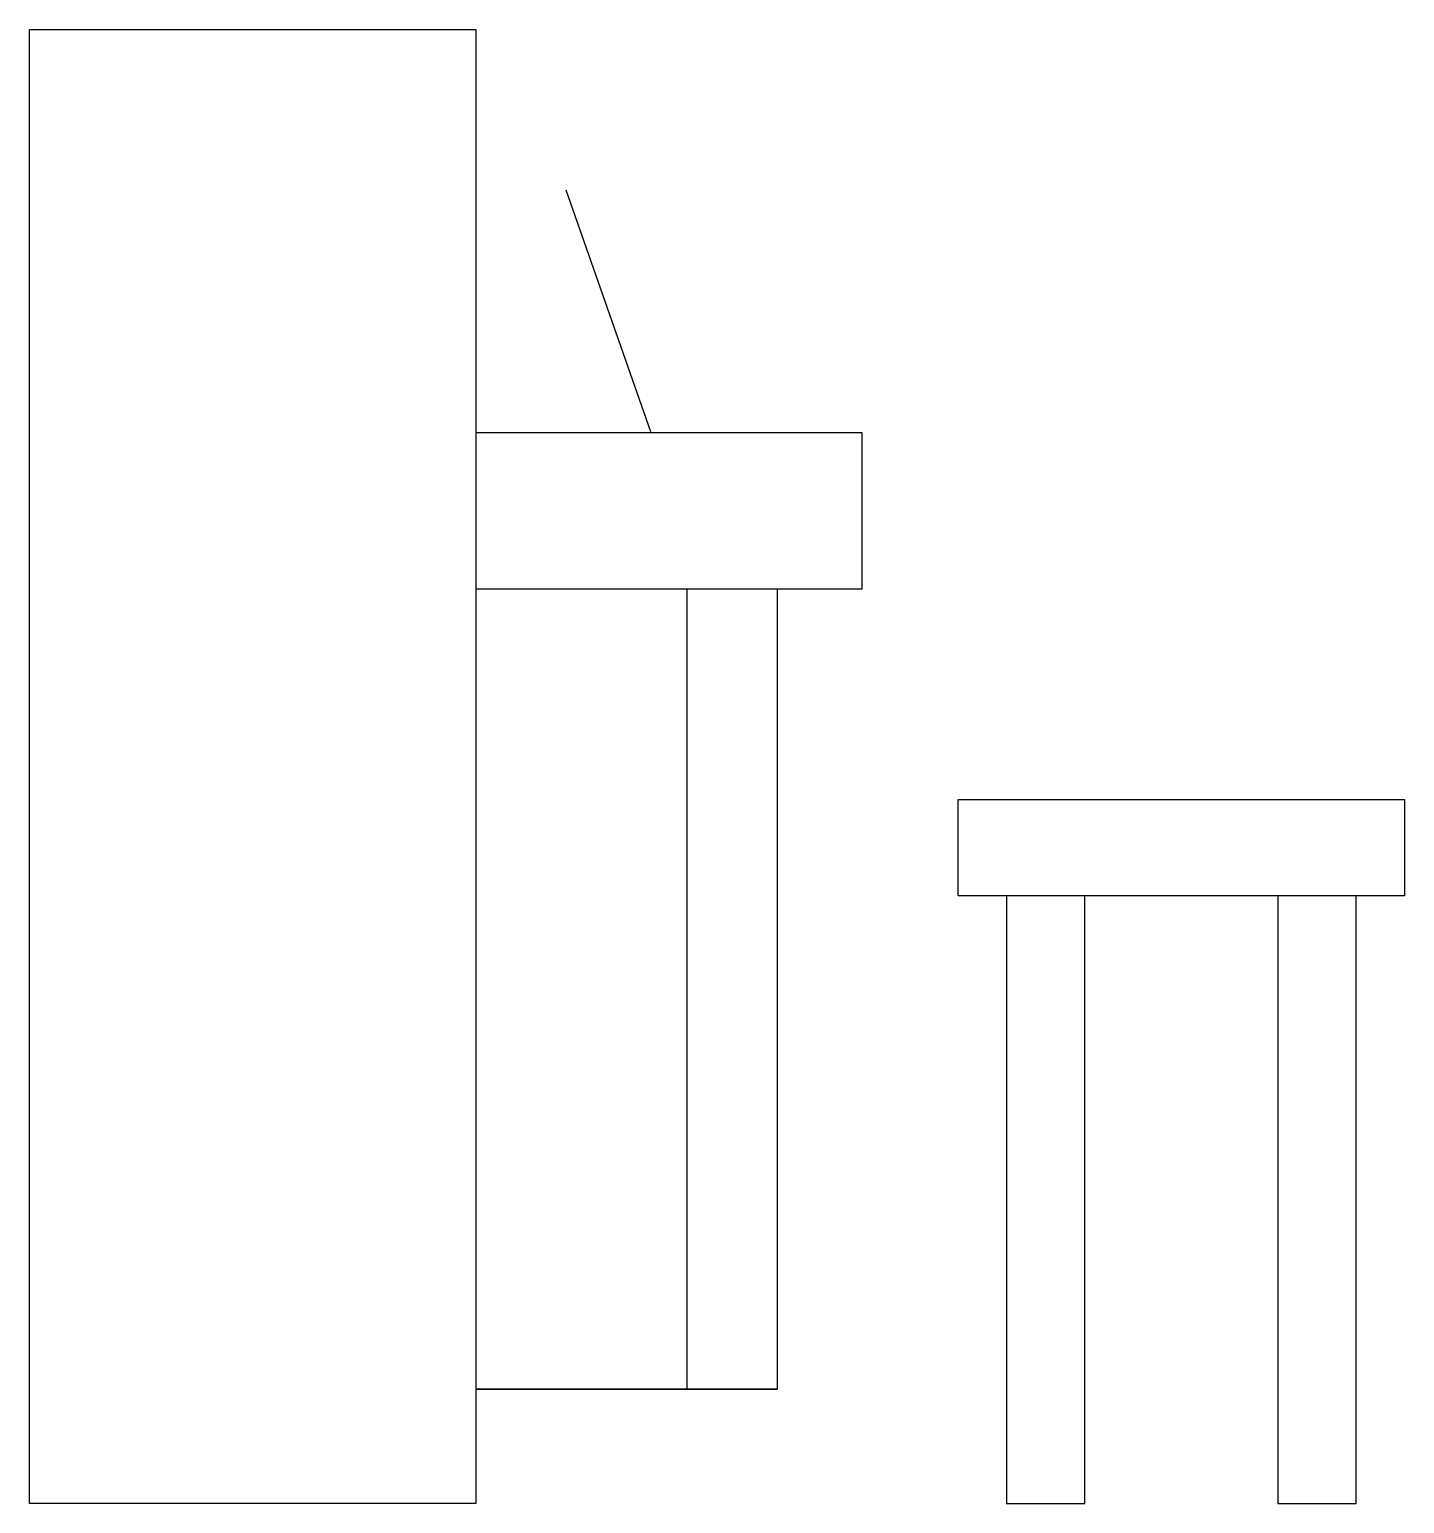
# Model space of a CAD drawing. Header units: millimetres. Extents: x 0 to 1094, y 0 to 1173.
import ezdxf

# ---------------------------------------------------------------- set-up
doc = ezdxf.new("R2010")
doc.units = ezdxf.units.MM

msp = doc.modelspace()

# ---------------------------------------------------------------- linework, layer by layer
for p, q in [((0, 0), (0, 1172.5)), ((0, 1172.5), (355, 1172.5)), ((355, 1172.5), (355, 0)), ((426.5, 1044.9, 365.4), (493.9, 852.8, 365.4)), ((355, 851.9), (661.9, 851.9)), ((355, 851.9), (661.9, 851.9)), ((661.9, 851.9), (661.9, 727.4)), ((661.9, 851.9), (661.9, 727.4)), ((661.9, 727.4), (355, 727.4)), ((661.9, 727.4), (355, 727.4)), ((522.8, 727.4), (522.8, 90.9)), ((594.8, 727.4), (594.8, 90.9)), ((738.7, 483.4), (738.7, 559.9)), ((738.7, 559.9), (1093.6, 559.9)), ((1093.6, 559.9), (1093.6, 483.4)), ((1093.6, 483.4), (738.7, 483.4)), ((777.1, 483.4), (777.1, 0)), ((839.4, 0), (839.4, 483.4)), ((992.9, 483.4), (992.9, 0)), ((1055.3, 0), (1055.3, 483.4)), ((594.8, 90.9), (355, 90.9)), ((355, 90.9), (594.8, 90.9)), ((355, 0), (0, 0)), ((777.1, 0), (839.4, 0)), ((992.9, 0), (1055.3, 0))]:
    msp.add_line(p, q)

doc.saveas('drawing.dxf')
